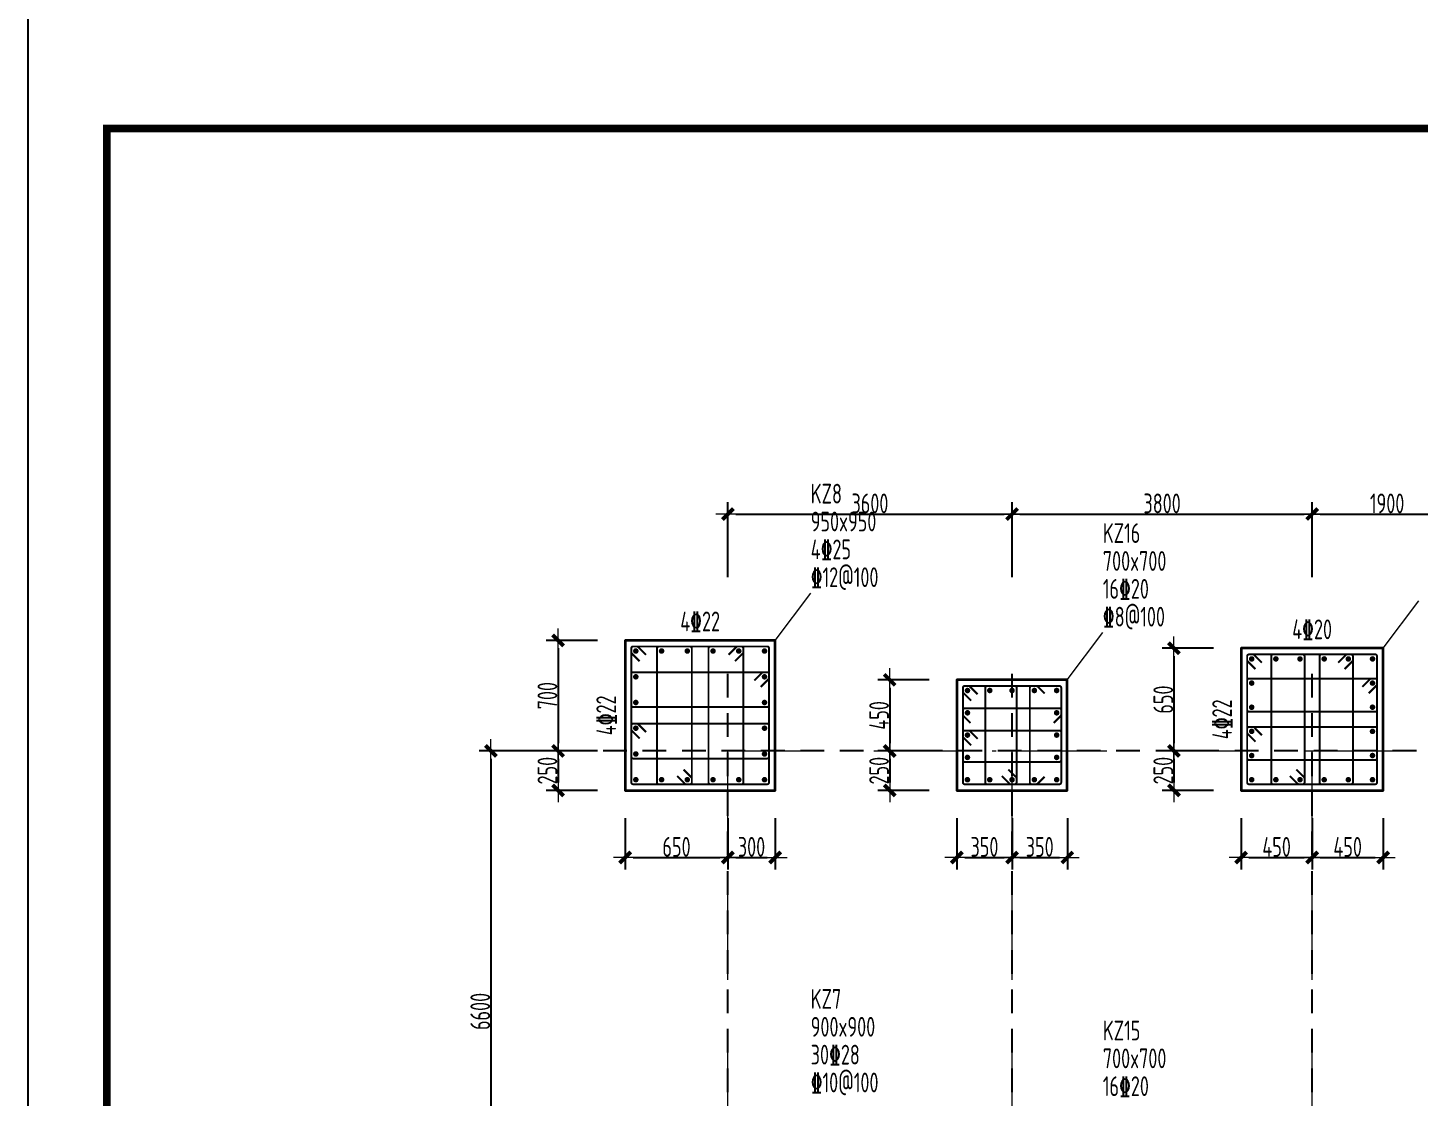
# Model space of a CAD drawing. Header units: millimetres. Extents: x 539196 to 807275, y 431843 to 1156631.
# Drawn here: x 603403 to 621024, y 921673 to 935218 of the extents above; entities that cross this region are included whole.
import ezdxf
from ezdxf.enums import TextEntityAlignment as Align

# ---------------------------------------------------------------- set-up
doc = ezdxf.new("R2010")
doc.units = ezdxf.units.MM
doc.header["$MEASUREMENT"] = 0
for name, pattern in [('DOTE', [2.42, 2, -0.2, 0.02, -0.2]), ('点划线', [1850, 1200, -300, 50, -300]), ('虚线', [500, 300, -200])]:
    doc.linetypes.add(name, pattern=pattern)
doc.layers.add('DOTE', color=1, linetype='DOTE')
doc.layers.add('PUB_TITLE', color=4, linetype='Continuous')
for name, color, linetype, lineweight in [('柱原位标注', 7, 'Continuous', 18), ('柱尺寸标注', 3, 'Continuous', 18), ('柱标注引线', 2, 'Continuous', 18), ('柱箍筋', 1, 'Continuous', 25), ('柱纵筋', 1, 'Continuous', 70), ('柱集中标注', 2, 'Continuous', 18), ('砼柱', 2, 'Continuous', 35), ('网格', 9, '点划线', 18), ('轴线标注', 3, 'Continuous', 18)]:
    doc.layers.add(name, color=color, linetype=linetype, lineweight=lineweight)
doc.styles.add('样式 1_yjk_yjk_yjk_yjk', font='yjkeng.shx', dxfattribs={"width": 0.7, "bigfont": 'yjkchn.shx'})
doc.dimstyles.new('盈建科结构_yjk_yjk_yjk_yjk', dxfattribs={"dimscale": 100, "dimtxt": 2.5, "dimasz": 1, "dimexe": 1.5, "dimexo": 0.625, "dimgap": 0.1, "dimtad": 1, "dimdec": 0, "dimrnd": 1, "dimzin": 0, "dimdsep": 46, "dimtxsty": '样式 1_yjk_yjk_yjk_yjk', "dimblk": '_yjkbk', "dimblk1": 'ARCHTICK', "dimblk2": 'ARCHTICK', "dimcen": 0.09, "dimadec": 0, "dimazin": 0, "dimtfac": 1, "dimtdec": 4, "dimtix": 1, "dimtmove": 2, "dimatfit": 3, "dimfxl": 0, "dimtolj": 1, "dimtzin": 0, "dimarcsym": 0})

# ---------------------------------------------------------------- blocks, each defined once
blk = doc.blocks.new('_yjkbk')
blk.add_line((-1, 0), (1.5, 0))
blk.add_lwpolyline([(-0.7, -0.7, 0.5, 0.5, 0), (0.7, 0.7, 0.5, 0.5, 0)], format="xyseb")
blk = doc.blocks.new('*D1306')
at = {"layer": 'Defpoints', "color": 0}
for p in [(610968, 925559), (612268, 925559), (612268, 924709)]:
    blk.add_point(p, dxfattribs=at)
at = {"layer": '柱尺寸标注', "color": 0, "lineweight": -2}
for p, q in [((610968, 925209), (610968, 924559)), ((612268, 925209), (612268, 924559)), ((611068, 924709), (612168, 924709))]:
    blk.add_line(p, q, dxfattribs=at)
at = {"layer": '柱尺寸标注', "color": 0, "lineweight": -2, "xscale": 100, "yscale": 100, "zscale": 100, "rotation": 180}
blk.add_blockref('_yjkbk', (610968, 924709), dxfattribs=at)
at = {"layer": '柱尺寸标注', "color": 0, "lineweight": -2, "xscale": 100, "yscale": 100, "zscale": 100}
blk.add_blockref('_yjkbk', (612268, 924709), dxfattribs=at)
at = {"layer": '柱尺寸标注', "color": 0, "insert": (611618, 924844), "char_height": 250, "attachment_point": 5, "style": '样式 1_yjk_yjk_yjk_yjk'}
blk.add_mtext('\\A1;650', dxfattribs=at)
blk = doc.blocks.new('_ARCHTICK')
at = {"color": 0, "linetype": 'ByBlock', "const_width": 0.15}
blk.add_lwpolyline([(-0.5, -0.5), (0.5, 0.5)], dxfattribs=at)
blk = doc.blocks.new('*D1307')
at = {"layer": 'Defpoints', "color": 0}
for p in [(612268, 925559), (612868, 925559), (612868, 924709)]:
    blk.add_point(p, dxfattribs=at)
at = {"layer": '柱尺寸标注', "color": 0, "lineweight": -2}
for p, q in [((612268, 925209), (612268, 924559)), ((612868, 925209), (612868, 924559)), ((612368, 924709), (612768, 924709))]:
    blk.add_line(p, q, dxfattribs=at)
at = {"layer": '柱尺寸标注', "color": 0, "lineweight": -2, "xscale": 100, "yscale": 100, "zscale": 100, "rotation": 180}
blk.add_blockref('_yjkbk', (612268, 924709), dxfattribs=at)
at = {"layer": '柱尺寸标注', "color": 0, "lineweight": -2, "xscale": 100, "yscale": 100, "zscale": 100}
blk.add_blockref('_yjkbk', (612868, 924709), dxfattribs=at)
at = {"layer": '柱尺寸标注', "color": 0, "insert": (612568, 924844), "char_height": 250, "attachment_point": 5, "style": '样式 1_yjk_yjk_yjk_yjk'}
blk.add_mtext('\\A1;300', dxfattribs=at)
blk = doc.blocks.new('*D1308')
at = {"layer": 'Defpoints', "color": 0}
for p in [(610968, 927459), (610118, 926059), (610968, 926059)]:
    blk.add_point(p, dxfattribs=at)
at = {"layer": '柱尺寸标注', "color": 0, "lineweight": -2}
for p, q in [((610618, 927459), (609968, 927459)), ((610118, 927359), (610118, 926159)), ((610618, 926059), (609968, 926059))]:
    blk.add_line(p, q, dxfattribs=at)
at = {"layer": '柱尺寸标注', "color": 0, "lineweight": -2, "xscale": 100, "yscale": 100, "zscale": 100}
for p, rotation in [((610118, 927459), 90), ((610118, 926059), 270)]:
    blk.add_blockref('_yjkbk', p, dxfattribs=dict(at, rotation=rotation))
at = {"layer": '柱尺寸标注', "color": 0, "insert": (609983, 926759), "char_height": 250, "attachment_point": 5, "rotation": 90, "style": '样式 1_yjk_yjk_yjk_yjk'}
blk.add_mtext('\\A1;700', dxfattribs=at)
blk = doc.blocks.new('*D1309')
at = {"layer": 'Defpoints', "color": 0}
for p in [(610968, 926059), (610118, 925559), (610968, 925559)]:
    blk.add_point(p, dxfattribs=at)
at = {"layer": '柱尺寸标注', "color": 0, "lineweight": -2}
for p, q in [((610618, 926059), (609968, 926059)), ((610118, 925959), (610118, 925659)), ((610618, 925559), (609968, 925559))]:
    blk.add_line(p, q, dxfattribs=at)
at = {"layer": '柱尺寸标注', "color": 0, "lineweight": -2, "xscale": 100, "yscale": 100, "zscale": 100}
for p, rotation in [((610118, 926059), 90), ((610118, 925559), 270)]:
    blk.add_blockref('_yjkbk', p, dxfattribs=dict(at, rotation=rotation))
at = {"layer": '柱尺寸标注', "color": 0, "insert": (609983, 925809), "char_height": 250, "attachment_point": 5, "rotation": 90, "style": '样式 1_yjk_yjk_yjk_yjk'}
blk.add_mtext('\\A1;250', dxfattribs=at)
blk = doc.blocks.new('*D1326')
at = {"layer": 'Defpoints', "color": 0}
for p in [(615168, 925559), (615868, 925559), (615868, 924709)]:
    blk.add_point(p, dxfattribs=at)
at = {"layer": '柱尺寸标注', "color": 0, "lineweight": -2}
for p, q in [((615168, 925209), (615168, 924559)), ((615868, 925209), (615868, 924559)), ((615268, 924709), (615768, 924709))]:
    blk.add_line(p, q, dxfattribs=at)
at = {"layer": '柱尺寸标注', "color": 0, "lineweight": -2, "xscale": 100, "yscale": 100, "zscale": 100, "rotation": 180}
blk.add_blockref('_yjkbk', (615168, 924709), dxfattribs=at)
at = {"layer": '柱尺寸标注', "color": 0, "lineweight": -2, "xscale": 100, "yscale": 100, "zscale": 100}
blk.add_blockref('_yjkbk', (615868, 924709), dxfattribs=at)
at = {"layer": '柱尺寸标注', "color": 0, "insert": (615518, 924844), "char_height": 250, "attachment_point": 5, "style": '样式 1_yjk_yjk_yjk_yjk'}
blk.add_mtext('\\A1;350', dxfattribs=at)
blk = doc.blocks.new('*D1327')
at = {"layer": 'Defpoints', "color": 0}
for p in [(615868, 925559), (616568, 925559), (616568, 924709)]:
    blk.add_point(p, dxfattribs=at)
at = {"layer": '柱尺寸标注', "color": 0, "lineweight": -2}
for p, q in [((615868, 925209), (615868, 924559)), ((616568, 925209), (616568, 924559)), ((615968, 924709), (616468, 924709))]:
    blk.add_line(p, q, dxfattribs=at)
at = {"layer": '柱尺寸标注', "color": 0, "lineweight": -2, "xscale": 100, "yscale": 100, "zscale": 100, "rotation": 180}
blk.add_blockref('_yjkbk', (615868, 924709), dxfattribs=at)
at = {"layer": '柱尺寸标注', "color": 0, "lineweight": -2, "xscale": 100, "yscale": 100, "zscale": 100}
blk.add_blockref('_yjkbk', (616568, 924709), dxfattribs=at)
at = {"layer": '柱尺寸标注', "color": 0, "insert": (616218, 924844), "char_height": 250, "attachment_point": 5, "style": '样式 1_yjk_yjk_yjk_yjk'}
blk.add_mtext('\\A1;350', dxfattribs=at)
blk = doc.blocks.new('*D1328')
at = {"layer": 'Defpoints', "color": 0}
for p in [(615168, 926959), (614318, 926059), (615168, 926059)]:
    blk.add_point(p, dxfattribs=at)
at = {"layer": '柱尺寸标注', "color": 0, "lineweight": -2}
for p, q in [((614818, 926959), (614168, 926959)), ((614318, 926859), (614318, 926159)), ((614818, 926059), (614168, 926059))]:
    blk.add_line(p, q, dxfattribs=at)
at = {"layer": '柱尺寸标注', "color": 0, "lineweight": -2, "xscale": 100, "yscale": 100, "zscale": 100}
for p, rotation in [((614318, 926959), 90), ((614318, 926059), 270)]:
    blk.add_blockref('_yjkbk', p, dxfattribs=dict(at, rotation=rotation))
at = {"layer": '柱尺寸标注', "color": 0, "insert": (614183, 926509), "char_height": 250, "attachment_point": 5, "rotation": 90, "style": '样式 1_yjk_yjk_yjk_yjk'}
blk.add_mtext('\\A1;450', dxfattribs=at)
blk = doc.blocks.new('*D1329')
at = {"layer": 'Defpoints', "color": 0}
for p in [(615168, 926059), (614318, 925559), (615168, 925559)]:
    blk.add_point(p, dxfattribs=at)
at = {"layer": '柱尺寸标注', "color": 0, "lineweight": -2}
for p, q in [((614818, 926059), (614168, 926059)), ((614318, 925959), (614318, 925659)), ((614818, 925559), (614168, 925559))]:
    blk.add_line(p, q, dxfattribs=at)
at = {"layer": '柱尺寸标注', "color": 0, "lineweight": -2, "xscale": 100, "yscale": 100, "zscale": 100}
for p, rotation in [((614318, 926059), 90), ((614318, 925559), 270)]:
    blk.add_blockref('_yjkbk', p, dxfattribs=dict(at, rotation=rotation))
at = {"layer": '柱尺寸标注', "color": 0, "insert": (614183, 925809), "char_height": 250, "attachment_point": 5, "rotation": 90, "style": '样式 1_yjk_yjk_yjk_yjk'}
blk.add_mtext('\\A1;250', dxfattribs=at)
blk = doc.blocks.new('*D1342')
at = {"layer": 'Defpoints', "color": 0}
for p in [(618768, 925559), (619668, 925559), (619668, 924709)]:
    blk.add_point(p, dxfattribs=at)
at = {"layer": '柱尺寸标注', "color": 0, "lineweight": -2}
for p, q in [((618768, 925209), (618768, 924559)), ((619668, 925209), (619668, 924559)), ((618868, 924709), (619568, 924709))]:
    blk.add_line(p, q, dxfattribs=at)
at = {"layer": '柱尺寸标注', "color": 0, "lineweight": -2, "xscale": 100, "yscale": 100, "zscale": 100, "rotation": 180}
blk.add_blockref('_yjkbk', (618768, 924709), dxfattribs=at)
at = {"layer": '柱尺寸标注', "color": 0, "lineweight": -2, "xscale": 100, "yscale": 100, "zscale": 100}
blk.add_blockref('_yjkbk', (619668, 924709), dxfattribs=at)
at = {"layer": '柱尺寸标注', "color": 0, "insert": (619218, 924844), "char_height": 250, "attachment_point": 5, "style": '样式 1_yjk_yjk_yjk_yjk'}
blk.add_mtext('\\A1;450', dxfattribs=at)
blk = doc.blocks.new('*D1343')
at = {"layer": 'Defpoints', "color": 0}
for p in [(619668, 925559), (620568, 925559), (620568, 924709)]:
    blk.add_point(p, dxfattribs=at)
at = {"layer": '柱尺寸标注', "color": 0, "lineweight": -2}
for p, q in [((619668, 925209), (619668, 924559)), ((620568, 925209), (620568, 924559)), ((619768, 924709), (620468, 924709))]:
    blk.add_line(p, q, dxfattribs=at)
at = {"layer": '柱尺寸标注', "color": 0, "lineweight": -2, "xscale": 100, "yscale": 100, "zscale": 100, "rotation": 180}
blk.add_blockref('_yjkbk', (619668, 924709), dxfattribs=at)
at = {"layer": '柱尺寸标注', "color": 0, "lineweight": -2, "xscale": 100, "yscale": 100, "zscale": 100}
blk.add_blockref('_yjkbk', (620568, 924709), dxfattribs=at)
at = {"layer": '柱尺寸标注', "color": 0, "insert": (620118, 924844), "char_height": 250, "attachment_point": 5, "style": '样式 1_yjk_yjk_yjk_yjk'}
blk.add_mtext('\\A1;450', dxfattribs=at)
blk = doc.blocks.new('*D1344')
at = {"layer": 'Defpoints', "color": 0}
for p in [(618768, 927359), (617918, 926059), (618768, 926059)]:
    blk.add_point(p, dxfattribs=at)
at = {"layer": '柱尺寸标注', "color": 0, "lineweight": -2}
for p, q in [((618418, 927359), (617768, 927359)), ((617918, 927259), (617918, 926159)), ((618418, 926059), (617768, 926059))]:
    blk.add_line(p, q, dxfattribs=at)
at = {"layer": '柱尺寸标注', "color": 0, "lineweight": -2, "xscale": 100, "yscale": 100, "zscale": 100}
for p, rotation in [((617918, 927359), 90), ((617918, 926059), 270)]:
    blk.add_blockref('_yjkbk', p, dxfattribs=dict(at, rotation=rotation))
at = {"layer": '柱尺寸标注', "color": 0, "insert": (617783, 926709), "char_height": 250, "attachment_point": 5, "rotation": 90, "style": '样式 1_yjk_yjk_yjk_yjk'}
blk.add_mtext('\\A1;650', dxfattribs=at)
blk = doc.blocks.new('*D1345')
at = {"layer": 'Defpoints', "color": 0}
for p in [(618768, 926059), (617918, 925559), (618768, 925559)]:
    blk.add_point(p, dxfattribs=at)
at = {"layer": '柱尺寸标注', "color": 0, "lineweight": -2}
for p, q in [((618418, 926059), (617768, 926059)), ((617918, 925959), (617918, 925659)), ((618418, 925559), (617768, 925559))]:
    blk.add_line(p, q, dxfattribs=at)
at = {"layer": '柱尺寸标注', "color": 0, "lineweight": -2, "xscale": 100, "yscale": 100, "zscale": 100}
for p, rotation in [((617918, 926059), 90), ((617918, 925559), 270)]:
    blk.add_blockref('_yjkbk', p, dxfattribs=dict(at, rotation=rotation))
at = {"layer": '柱尺寸标注', "color": 0, "insert": (617783, 925809), "char_height": 250, "attachment_point": 5, "rotation": 90, "style": '样式 1_yjk_yjk_yjk_yjk'}
blk.add_mtext('\\A1;250', dxfattribs=at)
blk = doc.blocks.new('*D1579')
at = {"layer": 'Defpoints', "color": 0}
for p in [(615868, 929059), (612268, 926059), (615868, 926059)]:
    blk.add_point(p, dxfattribs=at)
at = {"layer": '轴线标注', "color": 0, "lineweight": -2}
for p, q in [((612268, 928259), (612268, 929209)), ((615868, 928259), (615868, 929209)), ((612368, 929059), (615768, 929059))]:
    blk.add_line(p, q, dxfattribs=at)
at = {"layer": '轴线标注', "color": 0, "lineweight": -2, "xscale": 100, "yscale": 100, "zscale": 100, "rotation": 180}
blk.add_blockref('_yjkbk', (612268, 929059), dxfattribs=at)
at = {"layer": '轴线标注', "color": 0, "lineweight": -2, "xscale": 100, "yscale": 100, "zscale": 100}
blk.add_blockref('_yjkbk', (615868, 929059), dxfattribs=at)
at = {"layer": '轴线标注', "color": 0, "insert": (614068, 929194), "char_height": 250, "attachment_point": 5, "style": '样式 1_yjk_yjk_yjk_yjk'}
blk.add_mtext('\\A1;3600', dxfattribs=at)
blk = doc.blocks.new('*D1581')
at = {"layer": 'Defpoints', "color": 0}
for p in [(619668, 929059), (615868, 926059), (619668, 926059)]:
    blk.add_point(p, dxfattribs=at)
at = {"layer": '轴线标注', "color": 0, "lineweight": -2}
for p, q in [((615868, 928259), (615868, 929209)), ((619668, 928259), (619668, 929209)), ((615968, 929059), (619568, 929059))]:
    blk.add_line(p, q, dxfattribs=at)
at = {"layer": '轴线标注', "color": 0, "lineweight": -2, "xscale": 100, "yscale": 100, "zscale": 100, "rotation": 180}
blk.add_blockref('_yjkbk', (615868, 929059), dxfattribs=at)
at = {"layer": '轴线标注', "color": 0, "lineweight": -2, "xscale": 100, "yscale": 100, "zscale": 100}
blk.add_blockref('_yjkbk', (619668, 929059), dxfattribs=at)
at = {"layer": '轴线标注', "color": 0, "insert": (617768, 929194), "char_height": 250, "attachment_point": 5, "style": '样式 1_yjk_yjk_yjk_yjk'}
blk.add_mtext('\\A1;3800', dxfattribs=at)
blk = doc.blocks.new('*D1583')
at = {"layer": 'Defpoints', "color": 0}
for p in [(621568, 929059), (619668, 926059), (621568, 926059)]:
    blk.add_point(p, dxfattribs=at)
at = {"layer": '轴线标注', "color": 0, "lineweight": -2}
for p, q in [((619668, 928259), (619668, 929209)), ((621568, 928259), (621568, 929209)), ((619768, 929059), (621468, 929059))]:
    blk.add_line(p, q, dxfattribs=at)
at = {"layer": '轴线标注', "color": 0, "lineweight": -2, "xscale": 100, "yscale": 100, "zscale": 100, "rotation": 180}
blk.add_blockref('_yjkbk', (619668, 929059), dxfattribs=at)
at = {"layer": '轴线标注', "color": 0, "lineweight": -2, "xscale": 100, "yscale": 100, "zscale": 100}
blk.add_blockref('_yjkbk', (621568, 929059), dxfattribs=at)
at = {"layer": '轴线标注', "color": 0, "insert": (620618, 929194), "char_height": 250, "attachment_point": 5, "style": '样式 1_yjk_yjk_yjk_yjk'}
blk.add_mtext('\\A1;1900', dxfattribs=at)
blk = doc.blocks.new('*D1600')
at = {"layer": 'Defpoints', "color": 0}
for p in [(612268, 926059), (609268, 919459), (612268, 919459)]:
    blk.add_point(p, dxfattribs=at)
at = {"layer": '轴线标注', "color": 0, "lineweight": -2}
for p, q in [((610068, 926059), (609118, 926059)), ((609268, 925959), (609268, 919559)), ((610068, 919459), (609118, 919459))]:
    blk.add_line(p, q, dxfattribs=at)
at = {"layer": '轴线标注', "color": 0, "lineweight": -2, "xscale": 100, "yscale": 100, "zscale": 100}
for p, rotation in [((609268, 926059), 90), ((609268, 919459), 270)]:
    blk.add_blockref('_yjkbk', p, dxfattribs=dict(at, rotation=rotation))
at = {"layer": '轴线标注', "color": 0, "insert": (609133, 922759), "char_height": 250, "attachment_point": 5, "rotation": 90, "style": '样式 1_yjk_yjk_yjk_yjk'}
blk.add_mtext('\\A1;6600', dxfattribs=at)
blk = doc.blocks.new('jzzw')
at = {"layer": 'DOTE', "color": 1, "linetype": '虚线'}
for p, q in [((913786, 872027), (913786, 890469)), ((913786, 872027), (913786, 890469)), ((917386, 872027), (917386, 890469)), ((921186, 872027), (921186, 890469)), ((952506, 889349), (912186, 889349)), ((952506, 889349), (912186, 889349)), ((952506, 889349), (912186, 889349)), ((952506, 889349), (912186, 889349))]:
    blk.add_line(p, q, dxfattribs=at)

msp = doc.modelspace()

# ---------------------------------------------------------------- linework, layer by layer
at = {"layer": 'PUB_TITLE'}
msp.add_lwpolyline([(603402.6, 852343), (662802.6, 852343), (662802.6, 936443), (603402.6, 936443)], close=True, dxfattribs=at)
at = {"layer": 'PUB_TITLE', "const_width": 100}
msp.add_lwpolyline([(604402.6, 853343), (661802.6, 853343), (661802.6, 933943), (604402.6, 933943)], close=True, dxfattribs=at)
at = {"layer": '柱标注引线'}
for p, q in [((612867.6, 927459.2), (613317.6, 928059.2)), ((620567.6, 927359.2), (621017.6, 927959.2)), ((616567.6, 926959.2), (617017.6, 927559.2))]:
    msp.add_line(p, q, dxfattribs=at)
at = {"layer": '柱箍筋', "const_width": 25}
for points in [[(611231.6, 927276.5), (611133.4, 927374.8, 0.1989124), (611116.6, 927381.7), (611068.8, 927381.7, 0.4142136), (611045.1, 927358), (611045.1, 925660.5, 0.4142136), (611068.8, 925636.7), (612766.3, 925636.7, 0.4142136), (612790.1, 925660.5), (612790.1, 927358, 0.4142136), (612766.3, 927381.7), (611068.8, 927381.7, 0.4142136), (611045.1, 927358), (611045.1, 927310.2, 0.1989124), (611052, 927293.5), (611150.3, 927195.2)], [(611625.5, 925742), (611723.8, 925643.7, 0.1989124), (611740.6, 925636.7), (611788.3, 925636.7, 0.4142136), (611812.1, 925660.5), (611812.1, 927358, 0.4142136), (611788.3, 927381.7), (611394.8, 927381.7, 0.4142136), (611371.1, 927358), (611371.1, 925660.5, 0.4142136), (611394.8, 925636.7), (611788.3, 925636.7, 0.4142136), (611812.1, 925660.5), (611812.1, 925708.2, 0.1989124), (611805.1, 925725), (611706.9, 925823.3)], [(612277.5, 927276.5), (612375.8, 927374.8, -0.1989124), (612392.6, 927381.7), (612440.3, 927381.7, -0.4142136), (612464.1, 927358), (612464.1, 925660.5, -0.4142136), (612440.3, 925636.7), (612046.8, 925636.7, -0.4142136), (612023.1, 925660.5), (612023.1, 927358, -0.4142136), (612046.8, 927381.7), (612440.3, 927381.7, -0.4142136), (612464.1, 927358), (612464.1, 927310.2, -0.1989124), (612457.1, 927293.5), (612358.9, 927195.2)], [(619031.6, 927176.5), (618933.4, 927274.8, 0.1989124), (618916.6, 927281.7), (618868.8, 927281.7, 0.4142136), (618845.1, 927258), (618845.1, 925660.5, 0.4142136), (618868.8, 925636.7), (620466.3, 925636.7, 0.4142136), (620490.1, 925660.5), (620490.1, 927258, 0.4142136), (620466.3, 927281.7), (618868.8, 927281.7, 0.4142136), (618845.1, 927258), (618845.1, 927210.2, 0.1989124), (618852, 927193.5), (618950.3, 927095.2)], [(619385.5, 925742), (619483.8, 925643.7, 0.1989124), (619500.6, 925636.7), (619548.3, 925636.7, 0.4142136), (619572.1, 925660.5), (619572.1, 927258, 0.4142136), (619548.3, 927281.7), (619174.8, 927281.7, 0.4142136), (619151.1, 927258), (619151.1, 925660.5, 0.4142136), (619174.8, 925636.7), (619548.3, 925636.7, 0.4142136), (619572.1, 925660.5), (619572.1, 925708.2, 0.1989124), (619565.1, 925725), (619466.9, 925823.3)], [(619997.5, 927176.5), (620095.8, 927274.8, -0.1989124), (620112.6, 927281.7), (620160.3, 927281.7, -0.4142136), (620184.1, 927258), (620184.1, 925660.5, -0.4142136), (620160.3, 925636.7), (619786.8, 925636.7, -0.4142136), (619763.1, 925660.5), (619763.1, 927258, -0.4142136), (619786.8, 927281.7), (620160.3, 927281.7, -0.4142136), (620184.1, 927258), (620184.1, 927210.2, -0.1989124), (620177.1, 927193.5), (620078.9, 927095.2)], [(612684.9, 926869.2), (612783.1, 926967.5, 0.1989124), (612790.1, 926984.2), (612790.1, 927032, 0.4142136), (612766.3, 927055.7), (611068.8, 927055.7, 0.4142136), (611045.1, 927032), (611045.1, 926638.5, 0.4142136), (611068.8, 926614.7), (612766.3, 926614.7, 0.4142136), (612790.1, 926638.5), (612790.1, 927032, 0.4142136), (612766.3, 927055.7), (612718.6, 927055.7, 0.1989124), (612701.8, 927048.8), (612603.5, 926950.5)], [(615431.6, 926776.5), (615333.4, 926874.8, 0.1989124), (615316.6, 926881.7), (615268.8, 926881.7, 0.4142136), (615245.1, 926858), (615245.1, 925660.5, 0.4142136), (615268.8, 925636.7), (616466.3, 925636.7, 0.4142136), (616490.1, 925660.5), (616490.1, 926858, 0.4142136), (616466.3, 926881.7), (615268.8, 926881.7, 0.4142136), (615245.1, 926858), (615245.1, 926810.2, 0.1989124), (615252, 926793.5), (615350.3, 926695.2)], [(615738.5, 925742), (615836.8, 925643.7, 0.1989124), (615853.6, 925636.7), (615901.3, 925636.7, 0.4142136), (615925.1, 925660.5), (615925.1, 926858, 0.4142136), (615901.3, 926881.7), (615551.3, 926881.7, 0.4142136), (615527.6, 926858), (615527.6, 925660.5, 0.4142136), (615551.3, 925636.7), (615901.3, 925636.7, 0.4142136), (615925.1, 925660.5), (615925.1, 925708.2, 0.1989124), (615918.1, 925725), (615819.9, 925823.3)], [(616279.1, 925732.1), (616190.7, 925643.7, -0.131362), (616164.1, 925636.7), (616116.3, 925636.7, -0.4142136), (616092.6, 925660.5), (616092.6, 926858, -0.4142136), (616116.3, 926881.7), (616164.1, 926881.7, -0.131362), (616190.7, 926874.8), (616279.1, 926786.4)], [(620384.9, 926789.2), (620483.1, 926887.5, 0.1989124), (620490.1, 926904.2), (620490.1, 926952, 0.4142136), (620466.3, 926975.7), (618868.8, 926975.7, 0.4142136), (618845.1, 926952), (618845.1, 926578.5, 0.4142136), (618868.8, 926554.7), (620466.3, 926554.7, 0.4142136), (620490.1, 926578.5), (620490.1, 926952, 0.4142136), (620466.3, 926975.7), (620418.6, 926975.7, 0.1989124), (620401.8, 926968.8), (620303.5, 926870.5)], [(615340.4, 926412.7), (615252, 926501.1, -0.131362), (615245.1, 926527.7), (615245.1, 926575.5, -0.4142136), (615268.8, 926599.2), (616466.3, 926599.2, -0.4142136), (616490.1, 926575.5), (616490.1, 926527.7, -0.131362), (616483.1, 926501.1), (616394.7, 926412.7)], [(611150.3, 926217.2), (611052, 926315.5, -0.1989124), (611045.1, 926332.2), (611045.1, 926380, -0.4142136), (611068.8, 926403.7), (612766.3, 926403.7, -0.4142136), (612790.1, 926380), (612790.1, 925986.5, -0.4142136), (612766.3, 925962.7), (611068.8, 925962.7, -0.4142136), (611045.1, 925986.5), (611045.1, 926380, -0.4142136), (611068.8, 926403.7), (611116.6, 926403.7, -0.1989124), (611133.4, 926396.8), (611231.6, 926298.5)], [(618950.3, 926177.2), (618852, 926275.5, -0.1989124), (618845.1, 926292.2), (618845.1, 926340, -0.4142136), (618868.8, 926363.7), (620466.3, 926363.7, -0.4142136), (620490.1, 926340), (620490.1, 925966.5, -0.4142136), (620466.3, 925942.7), (618868.8, 925942.7, -0.4142136), (618845.1, 925966.5), (618845.1, 926340, -0.4142136), (618868.8, 926363.7), (618916.6, 926363.7, -0.1989124), (618933.4, 926356.8), (619031.6, 926258.5)], [(615350.3, 926130.2), (615252, 926228.5, -0.1989124), (615245.1, 926245.2), (615245.1, 926293, -0.4142136), (615268.8, 926316.7), (616466.3, 926316.7, -0.4142136), (616490.1, 926293), (616490.1, 925943, -0.4142136), (616466.3, 925919.2), (615268.8, 925919.2, -0.4142136), (615245.1, 925943), (615245.1, 926293, -0.4142136), (615268.8, 926316.7), (615316.6, 926316.7, -0.1989124), (615333.4, 926309.8), (615431.6, 926211.5)]]:
    msp.add_lwpolyline(points, format="xyb", dxfattribs=at)
at = {"layer": '柱纵筋', "const_width": 35}
for points in [[(611120.1, 927324.2, 1), (611085.1, 927324.2, 1)], [(611446.1, 927324.2, 1), (611411.1, 927324.2, 1)], [(611772.1, 927324.2, 1), (611737.1, 927324.2, 1)], [(612098.1, 927324.2, 1), (612063.1, 927324.2, 1)], [(612424.1, 927324.2, 1), (612389.1, 927324.2, 1)], [(612750.1, 927324.2, 1), (612715.1, 927324.2, 1)], [(618920.1, 927224.2, 1), (618885.1, 927224.2, 1)], [(619226.1, 927224.2, 1), (619191.1, 927224.2, 1)], [(619532.1, 927224.2, 1), (619497.1, 927224.2, 1)], [(619838.1, 927224.2, 1), (619803.1, 927224.2, 1)], [(620144.1, 927224.2, 1), (620109.1, 927224.2, 1)], [(620450.1, 927224.2, 1), (620415.1, 927224.2, 1)], [(611120.1, 926998.2, 1), (611085.1, 926998.2, 1)], [(612750.1, 926998.2, 1), (612715.1, 926998.2, 1)], [(618920.1, 926918.2, 1), (618885.1, 926918.2, 1)], [(620450.1, 926918.2, 1), (620415.1, 926918.2, 1)], [(611120.1, 926672.2, 1), (611085.1, 926672.2, 1)], [(612750.1, 926672.2, 1), (612715.1, 926672.2, 1)], [(615320.1, 926824.2, 1), (615285.1, 926824.2, 1)], [(615602.6, 926824.2, 1), (615567.6, 926824.2, 1)], [(615885.1, 926824.2, 1), (615850.1, 926824.2, 1)], [(616167.6, 926824.2, 1), (616132.6, 926824.2, 1)], [(616450.1, 926824.2, 1), (616415.1, 926824.2, 1)], [(615320.1, 926541.7, 1), (615285.1, 926541.7, 1)], [(616450.1, 926541.7, 1), (616415.1, 926541.7, 1)], [(618920.1, 926612.2, 1), (618885.1, 926612.2, 1)], [(620450.1, 926612.2, 1), (620415.1, 926612.2, 1)], [(611120.1, 926346.2, 1), (611085.1, 926346.2, 1)], [(612750.1, 926346.2, 1), (612715.1, 926346.2, 1)], [(618920.1, 926306.2, 1), (618885.1, 926306.2, 1)], [(620450.1, 926306.2, 1), (620415.1, 926306.2, 1)], [(615320.1, 926259.2, 1), (615285.1, 926259.2, 1)], [(616450.1, 926259.2, 1), (616415.1, 926259.2, 1)], [(611120.1, 926020.2, 1), (611085.1, 926020.2, 1)], [(612750.1, 926020.2, 1), (612715.1, 926020.2, 1)], [(615320.1, 925976.7, 1), (615285.1, 925976.7, 1)], [(616450.1, 925976.7, 1), (616415.1, 925976.7, 1)], [(618920.1, 926000.2, 1), (618885.1, 926000.2, 1)], [(620450.1, 926000.2, 1), (620415.1, 926000.2, 1)], [(611120.1, 925694.2, 1), (611085.1, 925694.2, 1)], [(611446.1, 925694.2, 1), (611411.1, 925694.2, 1)], [(611772.1, 925694.2, 1), (611737.1, 925694.2, 1)], [(612098.1, 925694.2, 1), (612063.1, 925694.2, 1)], [(612424.1, 925694.2, 1), (612389.1, 925694.2, 1)], [(612750.1, 925694.2, 1), (612715.1, 925694.2, 1)], [(615320.1, 925694.2, 1), (615285.1, 925694.2, 1)], [(615602.6, 925694.2, 1), (615567.6, 925694.2, 1)], [(615885.1, 925694.2, 1), (615850.1, 925694.2, 1)], [(616167.6, 925694.2, 1), (616132.6, 925694.2, 1)], [(616450.1, 925694.2, 1), (616415.1, 925694.2, 1)], [(618920.1, 925694.2, 1), (618885.1, 925694.2, 1)], [(619226.1, 925694.2, 1), (619191.1, 925694.2, 1)], [(619532.1, 925694.2, 1), (619497.1, 925694.2, 1)], [(619838.1, 925694.2, 1), (619803.1, 925694.2, 1)], [(620144.1, 925694.2, 1), (620109.1, 925694.2, 1)], [(620450.1, 925694.2, 1), (620415.1, 925694.2, 1)]]:
    msp.add_lwpolyline(points, format="xyb", close=True, dxfattribs=at)
at = {"layer": '砼柱'}
for points in [[(612867.6, 927459.2), (610967.6, 927459.2), (610967.6, 925559.2), (612867.6, 925559.2)], [(620567.6, 927359.2), (618767.6, 927359.2), (618767.6, 925559.2), (620567.6, 925559.2)], [(616567.6, 926959.2), (615167.6, 926959.2), (615167.6, 925559.2), (616567.6, 925559.2)]]:
    msp.add_lwpolyline(points, close=True, dxfattribs=at)
at = {"layer": '网格'}
for p, q in [((612267.6, 919459.2), (612267.6, 926059.2)), ((612267.6, 926059.2), (615867.6, 926059.2)), ((615867.6, 919459.2), (615867.6, 926059.2)), ((615867.6, 926059.2), (619667.6, 926059.2)), ((619667.6, 919459.2), (619667.6, 926059.2)), ((619667.6, 926059.2), (623467.6, 926059.2))]:
    msp.add_line(p, q, dxfattribs=at)

# ---------------------------------------------------------------- block references
msp.add_blockref('jzzw', (-301518.2, 36710.3))

# ---------------------------------------------------------------- texts
at = {"layer": '柱原位标注', "linetype": 'Continuous', "style": '样式 1_yjk_yjk_yjk_yjk', "width": 0.7}
for s, p in [('4\x8422', (611917.6, 927499.2)), ('4\x8420', (619667.6, 927399.2))]:
    msp.add_text(s, height=250, dxfattribs=at).set_placement(p, align=Align.BOTTOM_CENTER)
for p in [(610927.6, 926509.2), (618727.6, 926459.2)]:
    msp.add_text('4\x8422', height=250, rotation=90, dxfattribs=at).set_placement(p, align=Align.BOTTOM_CENTER)
at = {"layer": '柱集中标注', "linetype": 'Continuous', "style": '样式 1_yjk_yjk_yjk_yjk', "width": 0.7}
for s, p in [('KZ8', (613317.6, 929117.5)), ('950x950', (613317.6, 928764.7)), ('KZ16', (617017.6, 928617.5)), ('4\x8425', (613317.6, 928412)), ('700x700', (617017.6, 928264.7)), ('\x8412@100', (613317.6, 928059.2)), ('16\x8420', (617017.6, 927912)), ('\x848@100', (617017.6, 927559.2)), ('KZ7', (613317.6, 922717.5)), ('900x900', (613317.6, 922364.7)), ('KZ15', (617017.6, 922317.5)), ('30\x8428', (613317.6, 922012)), ('700x700', (617017.6, 921964.7)), ('\x8410@100', (613317.6, 921659.2)), ('16\x8420', (617017.6, 921612))]:
    msp.add_text(s, height=250, dxfattribs=at).set_placement(p, align=Align.BOTTOM_LEFT)

# ---------------------------------------------------------------- dimensions: what is measured, and where the dimension line sits
at = {"layer": '柱尺寸标注'}
for p1, p2, picture, middle in [((610967.6, 927459.2), (610967.6, 926059.2), '*D1308', (609982.6, 926759.2)), ((618767.6, 927359.2), (618767.6, 926059.2), '*D1344', (617782.6, 926709.2)), ((615167.6, 926959.2), (615167.6, 926059.2), '*D1328', (614182.6, 926509.2)), ((610967.6, 926059.2), (610967.6, 925559.2), '*D1309', (609982.6, 925809.2)), ((615167.6, 926059.2), (615167.6, 925559.2), '*D1329', (614182.6, 925809.2)), ((618767.6, 926059.2), (618767.6, 925559.2), '*D1345', (617782.6, 925809.2)), ((610967.6, 925559.2), (612267.6, 925559.2), '*D1306', (611617.6, 924844.2)), ((612267.6, 925559.2), (612867.6, 925559.2), '*D1307', (612567.6, 924844.2)), ((615167.6, 925559.2), (615867.6, 925559.2), '*D1326', (615517.6, 924844.2)), ((615867.6, 925559.2), (616567.6, 925559.2), '*D1327', (616217.6, 924844.2)), ((618767.6, 925559.2), (619667.6, 925559.2), '*D1342', (619217.6, 924844.2)), ((619667.6, 925559.2), (620567.6, 925559.2), '*D1343', (620117.6, 924844.2))]:
    dim = msp.add_aligned_dim(p1=p1, p2=p2, distance=-850, dimstyle='盈建科结构_yjk_yjk_yjk_yjk', override={"dimscale": 100, "dimtxt": 2.5, "dimasz": 1, "dimexe": 1.5, "dimexo": 3.5, "dimgap": 0.1, "dimtad": 1, "dimlfac": 0.5, "dimrnd": 5, "dimdle": 0, "dimfxlon": 0}, dxfattribs=at)
    dim.commit()
    dim.dimension.update_dxf_attribs({"geometry": picture, "text_midpoint": middle})
at = {"layer": '轴线标注'}
for p1, p2, distance, picture, middle in [((612267.6, 926059.2), (615867.6, 926059.2), 3000, '*D1579', (614067.6, 929194.2)), ((615867.6, 926059.2), (619667.6, 926059.2), 3000, '*D1581', (617767.6, 929194.2)), ((619667.6, 926059.2), (621567.6, 926059.2), 3000, '*D1583', (620617.6, 929194.2)), ((612267.6, 926059.2), (612267.6, 919459.2), -3000, '*D1600', (609132.6, 922759.2))]:
    dim = msp.add_aligned_dim(p1=p1, p2=p2, distance=distance, dimstyle='盈建科结构_yjk_yjk_yjk_yjk', override={"dimscale": 100, "dimtxt": 2.5, "dimasz": 1, "dimexe": 1.5, "dimexo": 22, "dimgap": 0.1, "dimtad": 1, "dimlfac": 1, "dimrnd": 5, "dimdle": 0, "dimfxlon": 0}, dxfattribs=at)
    dim.commit()
    dim.dimension.update_dxf_attribs({"geometry": picture, "text_midpoint": middle})

doc.saveas('drawing.dxf')
